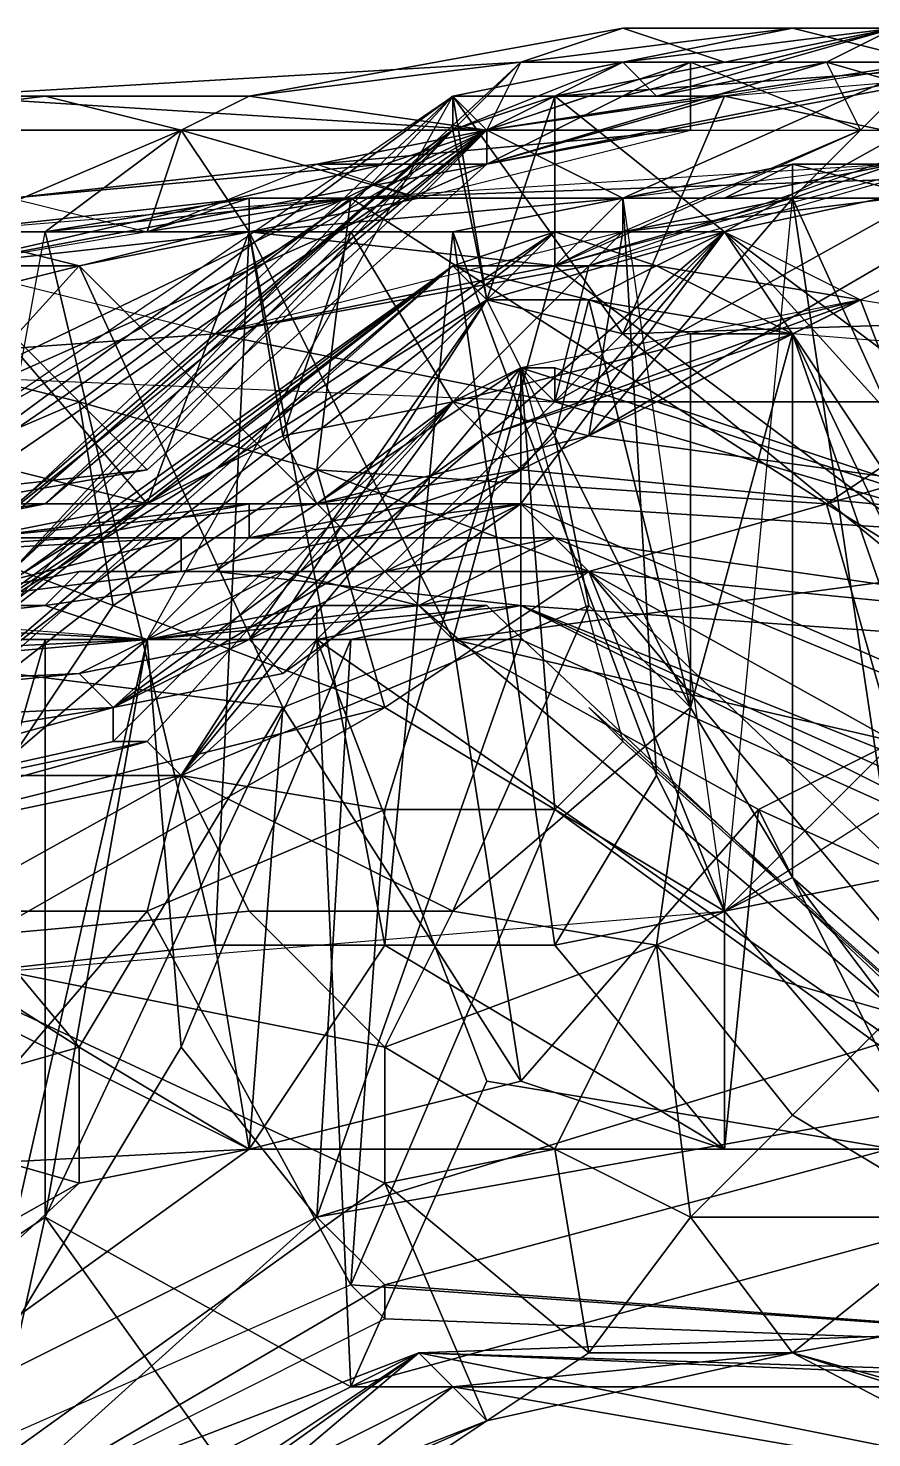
# Model space of a CAD drawing. Header units: metres. Extents: x -3.92 to 4.26, y -4.92 to 4.9.
# Drawn here: x -3.35 to -2.853, y 3.75 to 4.58 of the extents above; entities that cross this region are included whole.
import ezdxf

# ---------------------------------------------------------------- set-up
doc = ezdxf.new("R2010")
doc.units = ezdxf.units.M

msp = doc.modelspace()

# ---------------------------------------------------------------- linework, layer by layer
for points in [[(-3.06, 4.56, 0.74), (-3.22, 4.54, 0.94), (-3, 4.58, 0.8)], [(-3.22, 4.54, 0.94), (-3.06, 4.56, 0.92), (-3, 4.58, 0.8)], [(-3.08, 4.5, 0.6), (-2.68, 4.58, 0.56), (-2.94, 4.54, 0.24)], [(-3.08, 4.5, 0.6), (-2.76, 4.56, 0.72), (-2.68, 4.58, 0.56)], [(-3.06, 4.56, 0.74), (-3, 4.58, 0.8), (-3.06, 4.56, 0.66)], [(-3, 4.58, 0.8), (-2.94, 4.56, 0.7), (-3.06, 4.56, 0.66)], [(-3.06, 4.56, 0.92), (-2.9, 4.58, 0.94), (-3, 4.58, 0.8)], [(-3.06, 4.56, 0.92), (-3, 4.56, 0.98), (-2.9, 4.58, 0.94)], [(-3.04, 4.54, -0.1), (-2.84, 4.58, 0.08), (-2.76, 4.56, 0.08)], [(-3.04, 4.54, -0.1), (-2.98, 4.54), (-2.84, 4.58, 0.08)], [(-2.98, 4.54), (-3, 4.54, 0.08), (-2.84, 4.58, 0.08)], [(-3, 4.54, 0.08), (-2.98, 4.54, 0.16), (-2.84, 4.58, 0.08)], [(-3, 4.56, 0.54), (-2.84, 4.58, 0.52), (-2.94, 4.56, 0.46)], [(-3, 4.56, 0.54), (-2.94, 4.56, 0.6), (-2.84, 4.58, 0.52)], [(-3, 4.58, 0.8), (-2.84, 4.58, 0.68), (-2.94, 4.56, 0.7)], [(-3, 4.58, 0.8), (-2.84, 4.58, 0.76), (-2.84, 4.58, 0.68)], [(-3, 4.58, 0.8), (-2.9, 4.58, 0.94), (-2.84, 4.58, 0.76)], [(-3, 4.56, 0.98), (-2.82, 4.56, 1.08), (-2.9, 4.58, 0.94)], [(-2.98, 4.54, 0.16), (-2.88, 4.56, 0.18), (-2.84, 4.58, 0.08)], [(-2.94, 4.56, 0.46), (-2.84, 4.58, 0.52), (-2.88, 4.56, 0.38)], [(-2.94, 4.56, 0.6), (-2.84, 4.58, 0.68), (-2.84, 4.58, 0.52)], [(-2.94, 4.56, 0.6), (-2.94, 4.56, 0.7), (-2.84, 4.58, 0.68)], [(-2.94, 4.54, 0.24), (-2.46, 4.58, 0.44), (-2.38, 4.42, 0.08)], [(-2.9, 4.58, 0.94), (-2.74, 4.58, 0.86), (-2.84, 4.58, 0.76)], [(-2.9, 4.58, 0.94), (-2.78, 4.58, 0.96), (-2.74, 4.58, 0.86)], [(-2.9, 4.58, 0.94), (-2.82, 4.56, 1.08), (-2.78, 4.58, 0.96)], [(-2.84, 4.58, 0.08), (-2.88, 4.56, 0.18), (-2.82, 4.56, 0.24)], [(-2.84, 4.58, 0.52), (-2.82, 4.56, 0.44), (-2.88, 4.56, 0.38)], [(-3.4, 4.54, 0.9), (-3.06, 4.56, 0.66), (-3.08, 4.52, 0.52)], [(-3.4, 4.54, 0.9), (-3.06, 4.56, 0.74), (-3.06, 4.56, 0.66)], [(-3.4, 4.54, 0.9), (-3.22, 4.54, 0.94), (-3.06, 4.56, 0.74)], [(-3.34, 4.3, 0.46), (-3.06, 4.56, 0.42), (-3.08, 4.52, 0.34)], [(-3.34, 4.3, 0.46), (-3.08, 4.52, 0.52), (-3.06, 4.56, 0.42)], [(-3.22, 4.54, 0.94), (-3.08, 4.52, 1.08), (-3.06, 4.56, 0.92)], [(-3.08, 4.5, 0.6), (-3.14, 4.5, 0.9), (-2.96, 4.56, 0.88)], [(-3.14, 4.5, 0.9), (-3.08, 4.52, 1), (-2.96, 4.56, 0.88)], [(-3.08, 4.52, 0.34), (-3.06, 4.56, 0.42), (-3.1, 4.52, 0.2)], [(-3.1, 4.52, 0.2), (-3, 4.56, 0.3), (-3.1, 4.54, 0.04)], [(-3.06, 4.56, 0.42), (-3, 4.56, 0.3), (-3.1, 4.52, 0.2)], [(-3.1, 4.54, 0.04), (-3, 4.56, 0.3), (-2.98, 4.54, 0.16)], [(-3.08, 4.52, 0.52), (-3.06, 4.56, 0.66), (-3.06, 4.56, 0.42)], [(-3.08, 4.52, 1.08), (-3, 4.56, 0.98), (-3.06, 4.56, 0.92)], [(-3.08, 4.52, 1.08), (-2.82, 4.56, 1.08), (-3, 4.56, 0.98)], [(-3.08, 4.52, 1.08), (-3, 4.48, 1.2), (-2.82, 4.56, 1.08)], [(-3.08, 4.5, 0.6), (-2.88, 4.56, 0.84), (-2.76, 4.56, 0.72)], [(-3.08, 4.5, 0.6), (-2.96, 4.56, 0.88), (-2.88, 4.56, 0.84)], [(-2.96, 4.56, 0.88), (-3.08, 4.52, 1), (-2.96, 4.52, 1.06)], [(-3.06, 4.56, 0.42), (-2.94, 4.56, 0.46), (-3, 4.56, 0.3)], [(-3.06, 4.56, 0.66), (-3, 4.56, 0.54), (-3.06, 4.56, 0.42)], [(-3.06, 4.56, 0.42), (-3, 4.56, 0.54), (-2.94, 4.56, 0.46)], [(-3.06, 4.56, 0.66), (-2.94, 4.56, 0.6), (-3, 4.56, 0.54)], [(-3.06, 4.56, 0.66), (-2.94, 4.56, 0.7), (-2.94, 4.56, 0.6)], [(-3.04, 4.54, -0.1), (-2.76, 4.56, 0.08), (-2.94, 4.46, -0.48)], [(-2.4, 4.36, 0.46), (-2.68, 4.56, 0.68), (-3.04, 4.36, 0.54)], [(-2.68, 4.56, 0.68), (-3.02, 4.44, 0.78), (-3.04, 4.36, 0.54)], [(-3, 4.56, 0.3), (-2.88, 4.56, 0.18), (-2.98, 4.54, 0.16)], [(-3, 4.56, 0.3), (-2.88, 4.56, 0.3), (-2.88, 4.56, 0.18)], [(-2.94, 4.56, 0.46), (-2.88, 4.56, 0.38), (-3, 4.56, 0.3)], [(-2.88, 4.56, 0.38), (-2.88, 4.56, 0.3), (-3, 4.56, 0.3)], [(-3, 4.48, 1.2), (-3, 4.48, 1.3), (-2.82, 4.56, 1.08)], [(-3, 4.48, 1.3), (-2.9, 4.48, 1.28), (-2.82, 4.56, 1.08)], [(-2.88, 4.56, 0.84), (-2.96, 4.56, 0.88), (-2.86, 4.52, 1)], [(-2.96, 4.56, 0.88), (-2.96, 4.52, 1.06), (-2.86, 4.52, 1)], [(-2.76, 4.56, 0.08), (-2.66, 4.52, 0.1), (-2.94, 4.46, -0.48)], [(-2.9, 4.48, 1.28), (-2.84, 4.5, 1.38), (-2.82, 4.56, 1.08)], [(-2.88, 4.56, 0.18), (-2.88, 4.56, 0.3), (-2.82, 4.56, 0.24)], [(-2.88, 4.56, 0.3), (-2.78, 4.56, 0.34), (-2.82, 4.56, 0.24)], [(-2.88, 4.56, 0.3), (-2.88, 4.56, 0.38), (-2.78, 4.56, 0.34)], [(-2.88, 4.56, 0.38), (-2.82, 4.56, 0.44), (-2.78, 4.56, 0.34)], [(-2.88, 4.56, 0.84), (-2.74, 4.52, 1), (-2.76, 4.56, 0.72)], [(-2.88, 4.56, 0.84), (-2.86, 4.52, 1), (-2.74, 4.52, 1)], [(-3.54, 4.24, 0.04), (-3.1, 4.54, 0.04), (-3.42, 4.24, -0.02)], [(-3.5, 4.52, 1.04), (-3.34, 4.54, 0.96), (-3.4, 4.54, 0.9)], [(-3.5, 4.52, 1.04), (-3.26, 4.52, 1.04), (-3.34, 4.54, 0.96)], [(-3.1, 4.52, 0.2), (-3.1, 4.54, 0.04), (-3.48, 4.26, 0.22)], [(-3.1, 4.54, 0.04), (-3.36, 4.26, 0.1), (-3.48, 4.26, 0.22)], [(-3.1, 4.52, -0.04), (-3.42, 4.24, -0.02), (-3.1, 4.54, 0.04)], [(-3.4, 4.3, 0.56), (-3.4, 4.54, 0.9), (-3.08, 4.52, 0.52)], [(-3.34, 4.54, 0.96), (-3.22, 4.54, 0.94), (-3.4, 4.54, 0.9)], [(-3.34, 4.54, 0.96), (-3.26, 4.52, 1.04), (-3.22, 4.54, 0.94)], [(-3.08, 4.42, -0.16), (-3.28, 4.22, -0.22), (-3.1, 4.54, 0.04)], [(-3.26, 4.52, 1.04), (-3.08, 4.52, 1.08), (-3.22, 4.54, 0.94)], [(-3.08, 4.42, -0.24), (-3.1, 4.52, -0.04), (-3.04, 4.54, -0.1)], [(-3.1, 4.52, -0.04), (-3.1, 4.54, 0.04), (-3.04, 4.54, -0.1)], [(-3.1, 4.54, 0.04), (-2.98, 4.54), (-3.04, 4.54, -0.1)], [(-3.1, 4.54, 0.04), (-3, 4.54, 0.08), (-2.98, 4.54)], [(-3.1, 4.54, 0.04), (-2.98, 4.54, 0.16), (-3, 4.54, 0.08)], [(-3.08, 4.42, -0.16), (-3.1, 4.54, 0.04), (-3, 4.4, -0.24)], [(-3.1, 4.54, 0.04), (-2.94, 4.54, 0.24), (-3, 4.4, -0.24)], [(-3.1, 4.54, 0.04), (-3.08, 4.52, 0.12), (-2.94, 4.54, 0.24)], [(-3.08, 4.42, -0.24), (-3.04, 4.54, -0.1), (-3.04, 4.46, -0.48)], [(-3.08, 4.52, 0.12), (-3.08, 4.5, 0.6), (-2.94, 4.54, 0.24)], [(-3.04, 4.46, -0.48), (-3.04, 4.54, -0.1), (-2.94, 4.46, -0.48)], [(-3, 4.4, -0.24), (-2.94, 4.54, 0.24), (-2.38, 4.42, 0.08)], [(-3.08, 4.52, 0.12), (-3.62, 4.26, 0.36), (-3.08, 4.5, 0.6)], [(-3.08, 4.52, 0.12), (-3.36, 4.26, 0.1), (-3.62, 4.26, 0.36)], [(-3.5, 4.28, 0.38), (-3.08, 4.52, 0.34), (-3.38, 4.28, 0.34)], [(-3.34, 4.3, 0.46), (-3.08, 4.52, 0.34), (-3.5, 4.28, 0.38)], [(-3.5, 4.52, 1.04), (-3.4, 4.46, 1.22), (-3.26, 4.52, 1.04)], [(-3.38, 4.28, 0.34), (-3.1, 4.52, 0.2), (-3.48, 4.26, 0.22)], [(-3.1, 4.52, -0.04), (-3.36, 4.24, -0.08), (-3.42, 4.24, -0.02)], [(-3.08, 4.42, -0.24), (-3.4, 4.22, -0.22), (-3.1, 4.52, -0.04)], [(-3.4, 4.22, -0.22), (-3.36, 4.24, -0.08), (-3.1, 4.52, -0.04)], [(-3.4, 4.3, 0.56), (-3.08, 4.52, 0.52), (-3.34, 4.3, 0.46)], [(-3.4, 4.46, 1.22), (-3.34, 4.46, 1.28), (-3.26, 4.52, 1.04)], [(-3.38, 4.28, 0.34), (-3.08, 4.52, 0.34), (-3.1, 4.52, 0.2)], [(-3.34, 4.46, 1.28), (-3.28, 4.46, 1.22), (-3.26, 4.52, 1.04)], [(-3.26, 4.52, 1.04), (-3.28, 4.46, 1.22), (-3.22, 4.46, 1.3)], [(-3.26, 4.52, 1.04), (-3.12, 4.48, 1.32), (-3.08, 4.52, 1.08)], [(-3.26, 4.52, 1.04), (-3.22, 4.46, 1.3), (-3.12, 4.48, 1.32)], [(-3.08, 4.52, 1), (-3.18, 4.5, 1.06), (-2.96, 4.52, 1.06)], [(-3.14, 4.5, 0.9), (-3.18, 4.5, 1.06), (-3.08, 4.52, 1)], [(-3.18, 4.5, 1.06), (-3.12, 4.48, 1.32), (-2.96, 4.52, 1.06)], [(-3.12, 4.48, 1.32), (-3, 4.48, 1.3), (-3.08, 4.52, 1.08)], [(-3, 4.48, 1.3), (-3, 4.48, 1.2), (-3.08, 4.52, 1.08)], [(-3.02, 4.44, 0.78), (-2.74, 4.52, 1), (-3.04, 4.44, 0.86)], [(-3.04, 4.44, 0.86), (-2.86, 4.52, 1), (-3, 4.46, 1.12)], [(-2.44, 4.26, 0.5), (-2.66, 4.52, 1), (-3.02, 4.34, 0.78)], [(-2.66, 4.52, 1), (-2.78, 4.48, 1.08), (-3.02, 4.34, 0.78)], [(-2.66, 4.52, 0.1), (-2.54, 4.16, -0.1), (-2.94, 4.46, -0.48)], [(-3.62, 4.26, 0.36), (-3.28, 4.32, 0.68), (-3.08, 4.5, 0.6)], [(-3.28, 4.32, 0.68), (-3.4, 4.44, 0.88), (-3.08, 4.5, 0.6)], [(-3.4, 4.44, 0.88), (-3.14, 4.5, 0.9), (-3.08, 4.5, 0.6)], [(-3.4, 4.44, 0.88), (-3.36, 4.48, 1.02), (-3.14, 4.5, 0.9)], [(-3.14, 4.5, 0.9), (-3.36, 4.48, 1.02), (-3.18, 4.5, 1.06)], [(-3.36, 4.48, 1.02), (-3.28, 4.46, 1.22), (-3.18, 4.5, 1.06)], [(-2.88, 4.3, 1.76), (-2.58, 4.5, 1.62), (-3.16, 4.48, 1.5)], [(-2.58, 4.5, 1.62), (-2.84, 4.5, 1.38), (-3.16, 4.48, 1.5)], [(-3, 4.48, 1.76), (-2.9, 4.5, 1.72), (-3, 4.48, 1.68)], [(-2.9, 4.48, 1.8), (-2.9, 4.5, 1.72), (-3, 4.48, 1.76)], [(-3, 4.48, 1.68), (-2.9, 4.5, 1.72), (-2.94, 4.48, 1.62)], [(-2.94, 4.48, 1.38), (-2.84, 4.5, 1.38), (-3, 4.48, 1.3)], [(-2.9, 4.5, 1.72), (-2.84, 4.5, 1.64), (-2.94, 4.48, 1.62)], [(-2.94, 4.48, 1.62), (-2.84, 4.5, 1.54), (-2.94, 4.48, 1.54)], [(-2.84, 4.5, 1.64), (-2.84, 4.5, 1.54), (-2.94, 4.48, 1.62)], [(-2.94, 4.48, 1.38), (-2.9, 4.48, 1.46), (-2.84, 4.5, 1.38)], [(-2.94, 4.48, 1.54), (-2.84, 4.5, 1.54), (-2.9, 4.48, 1.46)], [(-2.9, 4.48, 1.8), (-2.82, 4.48, 1.8), (-2.9, 4.5, 1.72)], [(-2.82, 4.48, 1.8), (-2.74, 4.5, 1.78), (-2.9, 4.5, 1.72)], [(-2.74, 4.5, 1.78), (-2.78, 4.5, 1.7), (-2.9, 4.5, 1.72)], [(-2.9, 4.5, 1.72), (-2.78, 4.5, 1.7), (-2.84, 4.5, 1.64)], [(-2.84, 4.5, 1.38), (-2.9, 4.48, 1.46), (-2.84, 4.5, 1.54)], [(-2.88, 4.3, 1.76), (-2.74, 4.34, 1.78), (-2.58, 4.5, 1.62)], [(-3.48, 4.4, 1.8), (-3.16, 4.48, 1.5), (-3.4, 4.46, 1.46)], [(-3.48, 4.4, 1.8), (-3.32, 4.36, 1.8), (-3.16, 4.48, 1.5)], [(-3.4, 4.46, 1.72), (-3.22, 4.48, 1.7), (-3.34, 4.46, 1.64)], [(-3.4, 4.46, 1.8), (-3.22, 4.48, 1.7), (-3.4, 4.46, 1.72)], [(-3.4, 4.46, 1.8), (-3.22, 4.46, 1.8), (-3.22, 4.48, 1.7)], [(-3.22, 4.48, 1.7), (-3.28, 4.46, 1.58), (-3.34, 4.46, 1.64)], [(-3.28, 4.46, 1.58), (-3.16, 4.48, 1.5), (-3.34, 4.46, 1.52)], [(-3.16, 4.48, 1.5), (-3.28, 4.46, 1.46), (-3.34, 4.46, 1.52)], [(-3.32, 4.36, 1.8), (-3.18, 4.32, 1.78), (-3.16, 4.48, 1.5)], [(-3.22, 4.48, 1.7), (-3.16, 4.48, 1.5), (-3.28, 4.46, 1.58)], [(-3.22, 4.46, 1.8), (-3.12, 4.48, 1.7), (-3.22, 4.48, 1.7)], [(-3.04, 4.44, 1.82), (-3, 4.48, 1.76), (-3.22, 4.46, 1.8)], [(-3.12, 4.48, 1.7), (-3.12, 4.48, 1.62), (-3.22, 4.48, 1.7)], [(-3.22, 4.46, 1.8), (-3, 4.48, 1.76), (-3.12, 4.48, 1.7)], [(-3.22, 4.46, 1.3), (-3.22, 4.46, 1.38), (-3.12, 4.48, 1.32)], [(-3.22, 4.48, 1.7), (-3.12, 4.48, 1.62), (-3.16, 4.48, 1.5)], [(-3.18, 4.32, 1.78), (-2.88, 4.3, 1.76), (-3.16, 4.48, 1.5)], [(-3.12, 4.48, 1.62), (-3.06, 4.48, 1.56), (-3.16, 4.48, 1.5)], [(-3.12, 4.48, 1.32), (-3.16, 4.48, 1.5), (-3.06, 4.48, 1.38)], [(-3.06, 4.48, 1.56), (-3.06, 4.48, 1.48), (-3.16, 4.48, 1.5)], [(-3.06, 4.48, 1.48), (-3.06, 4.48, 1.38), (-3.16, 4.48, 1.5)], [(-3, 4.48, 1.76), (-3, 4.48, 1.68), (-3.12, 4.48, 1.7)], [(-3.12, 4.48, 1.32), (-3.06, 4.48, 1.38), (-3, 4.48, 1.3)], [(-3.12, 4.48, 1.7), (-3, 4.48, 1.68), (-3.12, 4.48, 1.62)], [(-3, 4.48, 1.68), (-3.06, 4.48, 1.56), (-3.12, 4.48, 1.62)], [(-3.1, 4.46, 1.24), (-3, 4.48, 1.3), (-2.98, 4.14, 1.7)], [(-3.1, 4.46, 1.24), (-3, 4.46, 1.12), (-3, 4.48, 1.3)], [(-3, 4.48, 1.68), (-2.94, 4.48, 1.62), (-3.06, 4.48, 1.56)], [(-3.06, 4.48, 1.38), (-2.94, 4.48, 1.38), (-3, 4.48, 1.3)], [(-2.94, 4.48, 1.62), (-2.94, 4.48, 1.54), (-3.06, 4.48, 1.56)], [(-3.06, 4.48, 1.38), (-3.06, 4.48, 1.48), (-2.94, 4.48, 1.38)], [(-3.06, 4.48, 1.56), (-2.94, 4.48, 1.54), (-3.06, 4.48, 1.48)], [(-2.94, 4.48, 1.54), (-2.9, 4.48, 1.46), (-3.06, 4.48, 1.48)], [(-2.9, 4.48, 1.46), (-2.94, 4.48, 1.38), (-3.06, 4.48, 1.48)], [(-3.04, 4.44, 1.82), (-2.9, 4.48, 1.8), (-3, 4.48, 1.76)], [(-2.8, 4.26, 1.88), (-2.9, 4.48, 1.8), (-3.04, 4.44, 1.82)], [(-2.78, 4.48, 1.08), (-2.9, 4.48, 1.1), (-3.02, 4.34, 0.78)], [(-3.02, 4.34, 0.78), (-2.9, 4.48, 1.1), (-3, 4.46, 1.12)], [(-3, 4.48, 1.3), (-2.94, 4.06, 1.7), (-2.98, 4.14, 1.7)], [(-2.9, 4.48, 1.1), (-2.84, 4.48, 1.2), (-3, 4.46, 1.12)], [(-2.9, 4.48, 1.28), (-3, 4.46, 1.12), (-2.84, 4.48, 1.2)], [(-2.94, 4.06, 1.7), (-2.9, 4.48, 1.28), (-2.84, 4.08, 1.7)], [(-2.8, 4.26, 1.88), (-2.82, 4.48, 1.8), (-2.9, 4.48, 1.8)], [(-2.9, 4.48, 1.28), (-2.78, 4.48, 1.28), (-2.84, 4.08, 1.7)], [(-2.9, 4.48, 1.28), (-2.84, 4.48, 1.2), (-2.78, 4.48, 1.28)], [(-2.84, 4.48, 1.2), (-2.9, 4.48, 1.1), (-2.78, 4.48, 1.08)], [(-3.58, 4.44, 1.82), (-3.32, 4.44, 1.82), (-3.4, 4.46, 1.8)], [(-3.46, 4.46, 1.64), (-3.34, 4.46, 1.64), (-3.4, 4.46, 1.58)], [(-3.4, 4.46, 1.72), (-3.34, 4.46, 1.64), (-3.46, 4.46, 1.64)], [(-3.42, 4.02, 1.7), (-3.34, 4.46, 1.28), (-3.24, 4.04, 1.7)], [(-3.38, 4.2, -0.46), (-3.4, 4.22, -0.3), (-3.04, 4.46, -0.48)], [(-3.4, 4.22, -0.3), (-3.08, 4.42, -0.24), (-3.04, 4.46, -0.48)], [(-3.32, 4.44, 1.82), (-3.22, 4.46, 1.8), (-3.4, 4.46, 1.8)], [(-3.4, 4.46, 1.22), (-3.4, 4.46, 1.34), (-3.34, 4.46, 1.28)], [(-3.4, 4.46, 1.34), (-3.34, 4.46, 1.4), (-3.34, 4.46, 1.28)], [(-3.4, 4.46, 1.58), (-3.34, 4.46, 1.52), (-3.4, 4.46, 1.46)], [(-3.34, 4.46, 1.64), (-3.28, 4.46, 1.58), (-3.4, 4.46, 1.58)], [(-3.34, 4.46, 1.52), (-3.34, 4.46, 1.4), (-3.4, 4.46, 1.46)], [(-3.4, 4.46, 1.58), (-3.28, 4.46, 1.58), (-3.34, 4.46, 1.52)], [(-3.28, 4.46, 1.22), (-3.4, 4.44, 1.14), (-3.22, 4.46, 1.12)], [(-3.28, 4.3, 0.8), (-3.22, 4.46, 1.12), (-3.4, 4.44, 1.14)], [(-3.38, 4.2, -0.46), (-3.04, 4.46, -0.48), (-3.1, 4.44, -0.66)], [(-3.34, 4.46, 1.28), (-3.22, 4.46, 1.3), (-3.24, 4.04, 1.7)], [(-3.34, 4.46, 1.52), (-3.28, 4.46, 1.46), (-3.34, 4.46, 1.4)], [(-3.28, 4.46, 1.46), (-3.22, 4.46, 1.38), (-3.34, 4.46, 1.4)], [(-3.22, 4.46, 1.38), (-3.22, 4.46, 1.3), (-3.34, 4.46, 1.4)], [(-3.1, 4.22, 1.86), (-3.22, 4.46, 1.8), (-3.32, 4.44, 1.82)], [(-3.22, 4.46, 1.3), (-3.28, 4.46, 1.22), (-3.16, 4.46, 1.18)], [(-3.28, 4.46, 1.22), (-3.22, 4.46, 1.12), (-3.16, 4.46, 1.18)], [(-3.28, 4.3, 0.8), (-3.2, 4.34, 0.84), (-3.22, 4.46, 1.12)], [(-3.24, 4.04, 1.7), (-3.22, 4.46, 1.3), (-3.14, 4.04, 1.7)], [(-3.04, 4.44, 0.86), (-3, 4.46, 1.12), (-3.24, 4.4, 0.88)], [(-3.2, 4.2, -0.5), (-3.22, 4.22, -0.38), (-2.94, 4.46, -0.48)], [(-3.22, 4.22, -0.38), (-3.08, 4.42, -0.16), (-2.94, 4.46, -0.48)], [(-3.1, 4.22, 1.86), (-3.04, 4.44, 1.82), (-3.22, 4.46, 1.8)], [(-3.22, 4.46, 1.3), (-3.1, 4.46, 1.24), (-3.14, 4.04, 1.7)], [(-3.22, 4.46, 1.3), (-3.16, 4.46, 1.18), (-3.1, 4.46, 1.24)], [(-3.22, 4.46, 1.12), (-3.2, 4.34, 0.84), (-3.16, 4.46, 1.18)], [(-3.06, 4.3, -0.7), (-3.2, 4.2, -0.5), (-2.94, 4.46, -0.48)], [(-3.16, 4.46, 1.18), (-3.2, 4.34, 0.84), (-3.1, 4.36, 0.86)], [(-3.16, 4.46, 1.18), (-3, 4.46, 1.12), (-3.1, 4.46, 1.24)], [(-3.16, 4.46, 1.18), (-3.1, 4.36, 0.86), (-3, 4.46, 1.12)], [(-3.14, 4.04, 1.7), (-3.1, 4.46, 1.24), (-3.04, 4.04, 1.7)], [(-3.1, 4.44, -0.78), (-3.04, 4.46, -0.72), (-3.04, 4.44, -0.84)], [(-3.1, 4.44, -0.66), (-3.04, 4.46, -0.72), (-3.1, 4.44, -0.78)], [(-3.1, 4.44, -0.66), (-3.04, 4.46, -0.58), (-3.04, 4.46, -0.72)], [(-3.1, 4.44, -0.66), (-3.04, 4.46, -0.48), (-3.04, 4.46, -0.58)], [(-3.1, 4.46, 1.24), (-2.98, 4.14, 1.7), (-3.04, 4.04, 1.7)], [(-3.1, 4.36, 0.86), (-3.02, 4.34, 0.78), (-3, 4.46, 1.12)], [(-3.08, 4.42, -0.16), (-3, 4.4, -0.24), (-2.94, 4.46, -0.48)], [(-3.06, 4.32, -0.82), (-2.94, 4.46, -0.48), (-2.9, 4.4, -0.68)], [(-3.06, 4.32, -0.82), (-3.06, 4.3, -0.7), (-2.94, 4.46, -0.48)], [(-3.04, 4.44, -0.84), (-3.04, 4.46, -0.72), (-2.98, 4.44, -0.9)], [(-3.04, 4.46, -0.72), (-2.98, 4.44, -0.78), (-2.98, 4.44, -0.9)], [(-3.04, 4.46, -0.72), (-2.98, 4.44, -0.64), (-2.98, 4.44, -0.78)], [(-3.04, 4.46, -0.58), (-2.98, 4.44, -0.64), (-3.04, 4.46, -0.72)], [(-3.04, 4.46, -0.58), (-2.94, 4.46, -0.48), (-2.98, 4.44, -0.64)], [(-3.04, 4.46, -0.58), (-3.04, 4.46, -0.48), (-2.94, 4.46, -0.48)], [(-3, 4.4, -0.24), (-2.56, 4.04, -0.24), (-2.94, 4.46, -0.48)], [(-2.98, 4.44, -0.64), (-2.94, 4.46, -0.48), (-2.86, 4.42, -0.8)], [(-2.54, 4.16, -0.1), (-2.66, 4.04, -0.38), (-2.94, 4.46, -0.48)], [(-2.66, 4.04, -0.38), (-2.9, 4.4, -0.68), (-2.94, 4.46, -0.48)], [(-3.28, 4.32, 0.68), (-3.64, 4.28, 0.66), (-3.4, 4.44, 0.88)], [(-3.52, 4.22, 1.88), (-3.32, 4.44, 1.82), (-3.58, 4.44, 1.82)], [(-3.44, 4.14, -1.16), (-3.52, 4.14, -1.04), (-3.1, 4.44, -1.06)], [(-3.52, 4.14, -1.04), (-3.44, 4.14, -1), (-3.1, 4.44, -1.06)], [(-3.52, 4.14, -0.96), (-3.1, 4.44, -0.96), (-3.44, 4.14, -1)], [(-3.52, 4.14, -0.96), (-3.46, 4.16, -0.84), (-3.1, 4.44, -0.96)], [(-3.2, 4.18, 1.84), (-3.32, 4.44, 1.82), (-3.52, 4.22, 1.88)], [(-3.24, 4.4, 0.88), (-3.4, 4.44, 1.14), (-3.52, 4.38, 0.86)], [(-3.48, 4.16, -0.76), (-3.1, 4.44, -0.78), (-3.46, 4.16, -0.84)], [(-3.44, 4.18, -0.52), (-3.1, 4.44, -0.66), (-3.48, 4.16, -0.76)], [(-3.48, 4.16, -0.76), (-3.1, 4.44, -0.66), (-3.1, 4.44, -0.78)], [(-3.46, 4.16, -0.84), (-3.1, 4.44, -0.78), (-3.1, 4.44, -0.96)], [(-3.44, 4.14, -1.16), (-3.1, 4.44, -1.06), (-3.08, 4.42, -1.26)], [(-3.44, 4.14, -1), (-3.1, 4.44, -0.96), (-3.1, 4.44, -1.06)], [(-3.44, 4.18, -0.52), (-3.38, 4.2, -0.46), (-3.1, 4.44, -0.66)], [(-3.36, 4.32, 0.82), (-3.28, 4.3, 0.8), (-3.4, 4.44, 1.14)], [(-3.2, 4.18, 1.84), (-3.1, 4.22, 1.86), (-3.32, 4.44, 1.82)], [(-3.02, 4.44, 0.78), (-3.24, 4.4, 0.88), (-3.04, 4.36, 0.54)], [(-3.02, 4.44, 0.78), (-3.04, 4.44, 0.86), (-3.24, 4.4, 0.88)], [(-3.08, 4.42, -1.26), (-3.1, 4.44, -1.06), (-3.02, 4.42, -1.08)], [(-3.1, 4.44, -1.06), (-2.98, 4.44, -0.9), (-3.02, 4.42, -1.08)], [(-3.1, 4.44, -0.96), (-2.98, 4.44, -0.9), (-3.1, 4.44, -1.06)], [(-3.1, 4.44, -0.96), (-3.04, 4.44, -0.84), (-2.98, 4.44, -0.9)], [(-3.1, 4.44, -0.78), (-3.04, 4.44, -0.84), (-3.1, 4.44, -0.96)], [(-3.1, 4.22, 1.86), (-2.8, 4.26, 1.88), (-3.04, 4.44, 1.82)], [(-2.98, 4.44, -0.9), (-2.9, 4.4, -0.92), (-3.02, 4.42, -1.08)], [(-2.98, 4.44, -0.9), (-2.86, 4.42, -0.8), (-2.9, 4.4, -0.92)], [(-2.98, 4.44, -0.9), (-2.98, 4.44, -0.78), (-2.86, 4.42, -0.8)], [(-2.98, 4.44, -0.78), (-2.98, 4.44, -0.64), (-2.86, 4.42, -0.8)], [(-3.44, 4.14, -1.26), (-3.08, 4.42, -1.26), (-3.26, 4.14, -1.28)], [(-3.44, 4.14, -1.26), (-3.44, 4.14, -1.16), (-3.08, 4.42, -1.26)], [(-3.4, 4.22, -0.3), (-3.4, 4.22, -0.22), (-3.08, 4.42, -0.24)], [(-3.22, 4.22, -0.38), (-3.28, 4.22, -0.3), (-3.08, 4.42, -0.16)], [(-3.28, 4.22, -0.3), (-3.28, 4.22, -0.22), (-3.08, 4.42, -0.16)], [(-3.26, 4.14, -1.28), (-3.08, 4.42, -1.26), (-3.04, 4.34, -1.28)], [(-3.1, 4.36, -1.02), (-2.86, 4.42, -0.8), (-3.06, 4.38, -1.18)], [(-3.1, 4.36, -1.02), (-3.08, 4.34, -0.9), (-2.86, 4.42, -0.8)], [(-3.08, 4.42, -1.26), (-3.02, 4.42, -1.08), (-3.04, 4.34, -1.28)], [(-3.08, 4.34, -0.9), (-2.9, 4.4, -0.68), (-2.86, 4.42, -0.8)], [(-3.02, 4.42, -1.08), (-2.96, 4.18, -1.3), (-3.04, 4.34, -1.28)], [(-2.96, 4.18, -1.3), (-3.02, 4.42, -1.08), (-2.96, 4.4, -0.98)], [(-3.02, 4.42, -1.08), (-2.9, 4.4, -0.92), (-2.96, 4.4, -0.98)], [(-3, 4.4, -0.24), (-2.38, 4.42, 0.08), (-2.56, 4.04, -0.24)], [(-2.9, 4.4, -0.92), (-2.86, 4.42, -0.8), (-2.66, 3.9, -0.98)], [(-2.66, 3.9, -0.98), (-2.86, 4.42, -0.8), (-2.14, 4.3, -0.86)], [(-3.24, 4.4, 0.88), (-3.52, 4.38, 0.86), (-3.04, 4.36, 0.54)], [(-3.46, 4.3, 1.78), (-3.32, 4.36, 1.8), (-3.48, 4.4, 1.8)], [(-3.08, 4.34, -0.9), (-3.06, 4.32, -0.82), (-2.9, 4.4, -0.68)], [(-2.96, 4.18, -1.3), (-2.9, 4.4, -0.92), (-2.9, 4.08, -1.28)], [(-2.96, 4.18, -1.3), (-2.96, 4.4, -0.98), (-2.9, 4.4, -0.92)], [(-2.9, 4.08, -1.28), (-2.9, 4.4, -0.92), (-2.74, 3.94, -1.28)], [(-2.9, 4.4, -0.92), (-2.66, 3.9, -0.98), (-2.74, 3.94, -1.28)], [(-2.66, 4.04, -0.38), (-2.62, 3.98, -0.56), (-2.9, 4.4, -0.68)], [(-2.62, 3.98, -0.56), (-2.16, 4.34, -0.76), (-2.9, 4.4, -0.68)], [(-3.26, 4.14, -1.18), (-3.06, 4.38, -1.18), (-3.14, 4.12, -1.24)], [(-3.1, 4.36, -1.02), (-3.06, 4.38, -1.18), (-3.26, 4.14, -1.18)], [(-3.06, 4.24, -0.18), (-3.06, 4.38, 0.12), (-3.24, 4.26, -0.02)], [(-3.06, 4.38, 0.12), (-3.06, 4.38, 0.2), (-3.24, 4.26, -0.02)], [(-3.06, 4.38, -1.18), (-3.04, 4.12, -1.24), (-3.14, 4.12, -1.24)], [(-3.06, 4.38, -1.18), (-3, 4.16, -1.18), (-3.04, 4.12, -1.24)], [(-3.06, 4.24, -0.18), (-2.5, 4.2, 0.14), (-3.06, 4.38, 0.12)], [(-2.5, 4.2, 0.14), (-3.06, 4.38, 0.2), (-3.06, 4.38, 0.12)], [(-2.5, 4.2, 0.14), (-3.04, 4.38, 0.28), (-3.06, 4.38, 0.2)], [(-3.04, 4.38, 0.28), (-3.04, 4.36, 0.36), (-3.06, 4.38, 0.2)], [(-2.5, 4.2, 0.14), (-3.04, 4.36, 0.36), (-3.04, 4.38, 0.28)], [(-3.46, 4.3, 1.78), (-3.3, 4.24, 1.76), (-3.32, 4.36, 1.8)], [(-3.3, 4.24, 1.76), (-3.18, 4.32, 1.78), (-3.32, 4.36, 1.8)], [(-3.3, 4.18, -0.78), (-3.1, 4.36, -1.02), (-3.3, 4.16, -0.9)], [(-3.28, 4.16, -1), (-3.3, 4.16, -0.9), (-3.1, 4.36, -1.02)], [(-3.3, 4.18, -0.78), (-3.08, 4.34, -0.9), (-3.1, 4.36, -1.02)], [(-3.28, 4.16, -1), (-3.1, 4.36, -1.02), (-3.26, 4.14, -1.18)], [(-3.18, 4.3, 0.74), (-3.1, 4.36, 0.86), (-3.2, 4.34, 0.84)], [(-3.1, 4.36, 0.86), (-3.18, 4.3, 0.74), (-3.02, 4.34, 0.78)], [(-2.5, 4.2, 0.14), (-3.04, 4.36, 0.54), (-3.04, 4.36, 0.36)], [(-2.5, 4.2, 0.14), (-2.4, 4.36, 0.46), (-3.04, 4.36, 0.54)], [(-3.3, 4.18, -0.78), (-3.06, 4.32, -0.82), (-3.08, 4.34, -0.9)], [(-3.28, 4.3, 0.8), (-3.18, 4.3, 0.74), (-3.2, 4.34, 0.84)], [(-3.26, 4.14, -1.28), (-3.04, 4.34, -1.28), (-3.02, 4.24, -1.28)], [(-3.06, 4.32, 0.7), (-3.02, 4.34, 0.78), (-3.18, 4.3, 0.74)], [(-2.44, 4.26, 0.5), (-3.02, 4.34, 0.78), (-3.06, 4.32, 0.62)], [(-3.02, 4.34, 0.78), (-3.06, 4.32, 0.7), (-3.06, 4.32, 0.62)], [(-3.02, 4.24, -1.28), (-3.04, 4.34, -1.28), (-2.96, 4.18, -1.3)], [(-2.72, 4.2, 1.74), (-2.74, 4.34, 1.78), (-2.88, 4.3, 1.76)], [(-3.62, 4.26, 0.36), (-3.64, 4.28, 0.66), (-3.28, 4.32, 0.68)], [(-3.46, 4.3, 0.82), (-3.28, 4.3, 0.8), (-3.36, 4.32, 0.82)], [(-3.3, 4.18, -0.78), (-3.06, 4.3, -0.7), (-3.06, 4.32, -0.82)], [(-3.3, 4.24, 1.76), (-3.14, 4.18, 1.74), (-3.18, 4.32, 1.78)], [(-3.12, 4.3, 0.54), (-3.06, 4.32, 0.7), (-3.18, 4.3, 0.74)], [(-3.14, 4.18, 1.74), (-3.02, 4.26, 1.76), (-3.18, 4.32, 1.78)], [(-3.18, 4.32, 1.78), (-3.02, 4.26, 1.76), (-2.88, 4.3, 1.76)], [(-3.06, 4.3, 0.48), (-3.06, 4.32, 0.62), (-3.12, 4.3, 0.54)], [(-3.06, 4.32, 0.62), (-3.06, 4.32, 0.7), (-3.12, 4.3, 0.54)], [(-2.44, 4.26, 0.5), (-3.06, 4.32, 0.62), (-3.06, 4.3, 0.48)], [(-3.44, 4.28, 0.44), (-3.34, 4.3, 0.46), (-3.5, 4.28, 0.38)], [(-3.46, 4.3, 0.82), (-3.4, 4.3, 0.74), (-3.28, 4.3, 0.8)], [(-3.46, 4.3, 1.78), (-3.38, 4.12, 1.72), (-3.3, 4.24, 1.76)], [(-3.44, 4.28, 0.44), (-3.4, 4.3, 0.56), (-3.34, 4.3, 0.46)], [(-3.4, 4.3, 0.74), (-3.38, 4.28, 0.66), (-3.28, 4.3, 0.8)], [(-3.22, 4.3, 0.62), (-3.38, 4.28, 0.66), (-3.32, 4.28, 0.54)], [(-3.22, 4.3, 0.62), (-3.18, 4.3, 0.74), (-3.38, 4.28, 0.66)], [(-3.18, 4.3, 0.74), (-3.28, 4.3, 0.8), (-3.38, 4.28, 0.66)], [(-3.22, 4.28, 0.5), (-3.22, 4.3, 0.62), (-3.32, 4.28, 0.54)], [(-3.3, 4.18, -0.62), (-3.06, 4.3, -0.7), (-3.3, 4.18, -0.78)], [(-3.3, 4.18, -0.62), (-3.2, 4.2, -0.5), (-3.06, 4.3, -0.7)], [(-3.06, 4.3, 0.48), (-3.22, 4.28, 0.5), (-3.16, 4.28, 0.4)], [(-3.06, 4.3, 0.48), (-3.12, 4.3, 0.54), (-3.22, 4.28, 0.5)], [(-3.22, 4.28, 0.5), (-3.12, 4.3, 0.54), (-3.22, 4.3, 0.62)], [(-3.12, 4.3, 0.54), (-3.18, 4.3, 0.74), (-3.22, 4.3, 0.62)], [(-3.06, 4.3, 0.48), (-3.16, 4.28, 0.4), (-3.04, 4.28, 0.34)], [(-2.46, 4.04, 0.26), (-3.06, 4.3, 0.48), (-3.04, 4.28, 0.34)], [(-2.46, 4.04, 0.26), (-2.44, 4.26, 0.5), (-3.06, 4.3, 0.48)], [(-3.02, 4.26, 1.76), (-2.84, 4.16, 1.72), (-2.88, 4.3, 1.76)], [(-2.84, 4.16, 1.72), (-2.72, 4.2, 1.74), (-2.88, 4.3, 1.76)], [(-3.32, 4.28, 0.54), (-3.86, 3.94, 0.64), (-3.62, 4.26, 0.36)], [(-3.32, 4.28, 0.54), (-3.38, 4.28, 0.66), (-3.86, 3.94, 0.64)], [(-3.42, 4.24, 0.16), (-3.26, 4.28, 0.38), (-3.62, 4.26, 0.36)], [(-3.26, 4.28, 0.38), (-3.32, 4.28, 0.54), (-3.62, 4.26, 0.36)], [(-3.26, 4.26, 0.24), (-3.26, 4.28, 0.38), (-3.42, 4.24, 0.16)], [(-3.22, 4.28, 0.5), (-3.32, 4.28, 0.54), (-3.26, 4.28, 0.38)], [(-3.14, 4.26, 0.2), (-3.16, 4.28, 0.32), (-3.26, 4.26, 0.24)], [(-3.26, 4.26, 0.24), (-3.16, 4.28, 0.4), (-3.26, 4.28, 0.38)], [(-3.16, 4.28, 0.32), (-3.16, 4.28, 0.4), (-3.26, 4.26, 0.24)], [(-3.16, 4.28, 0.4), (-3.22, 4.28, 0.5), (-3.26, 4.28, 0.38)], [(-3.16, 4.28, 0.32), (-3.04, 4.28, 0.34), (-3.16, 4.28, 0.4)], [(-3.04, 4.28, 0.34), (-3.16, 4.28, 0.32), (-3.14, 4.26, 0.2)], [(-3.08, 4.26, 0.06), (-3.04, 4.28, 0.16), (-3.14, 4.26, 0.2)], [(-3.04, 4.28, 0.16), (-3.04, 4.28, 0.26), (-3.14, 4.26, 0.2)], [(-3.04, 4.28, 0.26), (-3.04, 4.28, 0.34), (-3.14, 4.26, 0.2)], [(-3.02, 4.26), (-3.04, 4.28, 0.16), (-3.08, 4.26, 0.06)], [(-3.02, 4.26), (-2.62, 4.22, 0.06), (-3.04, 4.28, 0.16)], [(-2.62, 4.22, 0.06), (-3.04, 4.28, 0.26), (-3.04, 4.28, 0.16)], [(-2.62, 4.22, 0.06), (-2.46, 4.04, 0.26), (-3.04, 4.28, 0.26)], [(-2.46, 4.04, 0.26), (-3.04, 4.28, 0.34), (-3.04, 4.28, 0.26)], [(-3.34, 4.24), (-3.32, 4.26, 0.18), (-3.42, 4.24, 0.16)], [(-3.32, 4.26, 0.18), (-3.26, 4.26, 0.24), (-3.42, 4.24, 0.16)], [(-3.28, 4.22, -0.1), (-3.2, 4.26, 0.06), (-3.34, 4.24)], [(-3.2, 4.26, 0.06), (-3.2, 4.26, 0.14), (-3.34, 4.24)], [(-3.2, 4.26, 0.14), (-3.32, 4.26, 0.18), (-3.34, 4.24)], [(-3.2, 4.26, 0.14), (-3.26, 4.26, 0.24), (-3.32, 4.26, 0.18)], [(-3.12, 4.24, -0.02), (-3.2, 4.26, 0.06), (-3.28, 4.22, -0.1)], [(-3.06, 4.24, -0.18), (-3.24, 4.26, -0.02), (-3.28, 4.22, -0.22)], [(-3.14, 4.26, 0.2), (-3.26, 4.26, 0.24), (-3.2, 4.26, 0.14)], [(-3.12, 4.24, -0.02), (-3.2, 4.26, 0.14), (-3.2, 4.26, 0.06)], [(-3.12, 4.24, -0.02), (-3.14, 4.26, 0.2), (-3.2, 4.26, 0.14)], [(-3.08, 4.26, 0.06), (-3.14, 4.26, 0.2), (-3.12, 4.24, -0.02)], [(-2.94, 4.06, 1.7), (-3.02, 4.26, 1.76), (-3.14, 4.18, 1.74)], [(-2.72, 3.9, -0.26), (-3.02, 4.26), (-3.12, 4.24, -0.02)], [(-3.02, 4.26), (-3.08, 4.26, 0.06), (-3.12, 4.24, -0.02)], [(-3.1, 4.22, 1.86), (-2.84, 4.16, 1.84), (-2.8, 4.26, 1.88)], [(-2.72, 3.9, -0.26), (-2.58, 3.84, -0.14), (-3.02, 4.26)], [(-2.58, 3.84, -0.14), (-2.62, 4.22, 0.06), (-3.02, 4.26)], [(-2.94, 4.06, 1.7), (-2.84, 4.16, 1.72), (-3.02, 4.26, 1.76)], [(-3.74, 4.18, -0.4), (-3.66, 4.24, -0.02), (-3.28, 4.22, -0.3)], [(-3.28, 4.22, -0.22), (-3.54, 4.24, 0.04), (-3.7, 4.2, -0.08)], [(-3.66, 4.24, -0.02), (-3.28, 4.22, -0.22), (-3.28, 4.22, -0.3)], [(-3.28, 4.22, -0.1), (-3.34, 4.24), (-3.52, 4.22, -0.04)], [(-3.34, 4.24), (-3.42, 4.24, 0.16), (-3.52, 4.22, -0.04)], [(-3.3, 4.24, 1.76), (-3.38, 4.12, 1.72), (-3.14, 4.18, 1.74)], [(-3.18, 4.22, -0.2), (-3.18, 4.24, -0.08), (-3.28, 4.22, -0.1)], [(-3.18, 4.24, -0.08), (-3.12, 4.24, -0.02), (-3.28, 4.22, -0.1)], [(-3.16, 4.22, -0.28), (-3.06, 4.24, -0.18), (-3.28, 4.22, -0.22)], [(-3.26, 4.14, -1.28), (-3.02, 4.24, -1.28), (-3.1, 4.06, -1.28)], [(-2.72, 3.9, -0.26), (-3.08, 4.24, -0.1), (-3.18, 4.22, -0.2)], [(-3.08, 4.24, -0.1), (-3.18, 4.24, -0.08), (-3.18, 4.22, -0.2)], [(-3.08, 4.24, -0.1), (-3.12, 4.24, -0.02), (-3.18, 4.24, -0.08)], [(-3.06, 4.22, -0.28), (-3.06, 4.24, -0.18), (-3.16, 4.22, -0.28)], [(-2.72, 3.9, -0.26), (-3.12, 4.24, -0.02), (-3.08, 4.24, -0.1)], [(-3.1, 4.06, -1.28), (-3.02, 4.24, -1.28), (-2.96, 4.18, -1.3)], [(-2.66, 4.04, -0.38), (-3.06, 4.24, -0.18), (-3.06, 4.22, -0.28)], [(-2.66, 4.04, -0.38), (-2.56, 4.04, -0.24), (-3.06, 4.24, -0.18)], [(-2.56, 4.04, -0.24), (-2.48, 3.98, -0.1), (-3.06, 4.24, -0.18)], [(-2.48, 3.98, -0.1), (-2.5, 4.2, 0.14), (-3.06, 4.24, -0.18)], [(-3.32, 4.2, -0.38), (-3.74, 4.18, -0.4), (-3.28, 4.22, -0.3)], [(-3.28, 4.22, -0.22), (-3.7, 4.2, -0.08), (-3.56, 3.98, -0.5)], [(-3.28, 4.22, -0.22), (-3.56, 3.98, -0.5), (-3.38, 3.78, -0.54)], [(-3.54, 4.12, 1.82), (-3.32, 3.98, 1.74), (-3.52, 4.22, 1.88)], [(-3.28, 4.22, -0.1), (-3.52, 4.22, -0.04), (-3.34, 4.22, -0.16)], [(-3.52, 4.22, -0.04), (-3.46, 3.8, -0.5), (-3.34, 4.22, -0.16)], [(-3.32, 3.98, 1.74), (-3.2, 4.18, 1.84), (-3.52, 4.22, 1.88)], [(-3.34, 3.88, -0.5), (-3.34, 4.22, -0.16), (-3.46, 3.8, -0.5)], [(-3.26, 3.98, -0.54), (-3.28, 4.22, -0.22), (-3.38, 3.78, -0.54)], [(-3.16, 3.78, -0.54), (-3.18, 4.22, -0.2), (-3.34, 3.88, -0.5)], [(-3.18, 4.22, -0.2), (-3.28, 4.22, -0.1), (-3.34, 3.88, -0.5)], [(-3.28, 4.22, -0.1), (-3.34, 4.22, -0.16), (-3.34, 3.88, -0.5)], [(-3.3, 4.18, -0.5), (-3.32, 4.2, -0.38), (-3.22, 4.22, -0.38)], [(-3.32, 4.2, -0.38), (-3.28, 4.22, -0.3), (-3.22, 4.22, -0.38)], [(-3.3, 4.18, -0.5), (-3.22, 4.22, -0.38), (-3.2, 4.2, -0.5)], [(-3.26, 3.98, -0.54), (-3.16, 4.22, -0.28), (-3.28, 4.22, -0.22)], [(-3.18, 3.88, -0.58), (-3.16, 4.22, -0.28), (-3.26, 3.98, -0.54)], [(-3.2, 4.18, 1.84), (-3.06, 3.96, 1.74), (-3.1, 4.22, 1.86)], [(-3.16, 3.78, -0.54), (-3.08, 3.96, -0.52), (-3.18, 4.22, -0.2)], [(-2.72, 3.9, -0.26), (-3.18, 4.22, -0.2), (-3.08, 3.96, -0.52)], [(-2.66, 4.04, -0.38), (-3.06, 4.22, -0.28), (-3.18, 3.88, -0.58)], [(-3.06, 4.22, -0.28), (-3.16, 4.22, -0.28), (-3.18, 3.88, -0.58)], [(-3.06, 3.96, 1.74), (-2.92, 4.12, 1.82), (-3.1, 4.22, 1.86)], [(-2.92, 4.12, 1.82), (-2.84, 4.16, 1.84), (-3.1, 4.22, 1.86)], [(-3.72, 4.16, -0.48), (-3.74, 4.18, -0.4), (-3.32, 4.2, -0.38)], [(-3.72, 4.16, -0.48), (-3.32, 4.2, -0.38), (-3.3, 4.18, -0.5)], [(-3.3, 4.18, -0.5), (-3.2, 4.2, -0.5), (-3.3, 4.18, -0.62)], [(-2.94, 4.06, 1.7), (-2.72, 4.2, 1.74), (-2.84, 4.16, 1.72)], [(-3.8, 4.1, -0.7), (-3.3, 4.18, -0.78), (-3.66, 4.08, -1.04)], [(-3.8, 4.1, -0.7), (-3.72, 4.16, -0.48), (-3.3, 4.18, -0.78)], [(-3.72, 4.16, -0.48), (-3.3, 4.18, -0.62), (-3.3, 4.18, -0.78)], [(-3.72, 4.16, -0.48), (-3.3, 4.18, -0.5), (-3.3, 4.18, -0.62)], [(-3.3, 4.18, -0.78), (-3.3, 4.16, -0.9), (-3.66, 4.08, -1.04)], [(-3.42, 4.02, 1.7), (-3.14, 4.18, 1.74), (-3.38, 4.12, 1.72)], [(-3.42, 4.02, 1.7), (-2.94, 4.06, 1.7), (-3.14, 4.18, 1.74)], [(-3.22, 3.92, 1.74), (-3.2, 4.18, 1.84), (-3.32, 3.98, 1.74)], [(-3.22, 3.92, 1.74), (-3.06, 3.96, 1.74), (-3.2, 4.18, 1.84)], [(-3.1, 4.06, -1.28), (-2.96, 4.18, -1.3), (-2.98, 4.04, -1.3)], [(-3, 4.16, -1.18), (-3.02, 4.18, -1.06), (-2.6, 3.8, -0.96)], [(-2.98, 4.04, -1.3), (-2.96, 4.18, -1.3), (-2.9, 4.08, -1.28)], [(-3.66, 4.08, -1.04), (-3.28, 4.16, -1), (-3.64, 4.06, -1.2)], [(-3.66, 4.08, -1.04), (-3.3, 4.16, -0.9), (-3.28, 4.16, -1)], [(-3.28, 4.16, -1), (-3.26, 4.14, -1.18), (-3.64, 4.06, -1.2)], [(-3, 4.16, -1.18), (-2.6, 3.8, -0.96), (-3.04, 4.12, -1.24)], [(-2.92, 4.12, 1.82), (-2.7, 4.02, 1.78), (-2.84, 4.16, 1.84)], [(-3.64, 4.06, -1.2), (-3.26, 4.14, -1.18), (-3.28, 4.06, -1.22)], [(-3.44, 4.04, -1.28), (-3.26, 4.14, -1.28), (-3.22, 4.06, -1.28)], [(-3.44, 4.04, -1.28), (-3.44, 4.14, -1.26), (-3.26, 4.14, -1.28)], [(-3.26, 4.14, -1.18), (-3.14, 4.12, -1.24), (-3.28, 4.06, -1.22)], [(-3.22, 4.06, -1.28), (-3.26, 4.14, -1.28), (-3.1, 4.06, -1.28)], [(-3.04, 4.04, 1.7), (-2.98, 4.14, 1.7), (-2.94, 4.06, 1.7)], [(-3.46, 3.94, 1.74), (-3.32, 3.98, 1.74), (-3.54, 4.12, 1.82)], [(-3.28, 4.06, -1.22), (-3.14, 4.12, -1.24), (-3.16, 3.84, -1.12)], [(-3.14, 4.12, -1.24), (-3.04, 4.12, -1.24), (-3.16, 3.84, -1.12)], [(-3.04, 4.12, -1.24), (-2.6, 3.8, -0.96), (-3.16, 3.84, -1.12)], [(-3.06, 3.96, 1.74), (-2.94, 3.92, 1.72), (-2.92, 4.12, 1.82)], [(-2.94, 3.92, 1.72), (-2.82, 3.92, 1.72), (-2.92, 4.12, 1.82)], [(-2.82, 3.92, 1.72), (-2.7, 4.02, 1.78), (-2.92, 4.12, 1.82)], [(-2.98, 4.04, -1.3), (-2.9, 4.08, -1.28), (-2.84, 4, -1.28)], [(-2.94, 4.06, 1.7), (-2.84, 4.08, 1.7), (-2.82, 3.92, 1.72)], [(-2.9, 4.08, -1.28), (-2.74, 3.94, -1.28), (-2.84, 4, -1.28)], [(-3.64, 4.06, -1.2), (-3.28, 4.06, -1.22), (-3.66, 3.62, -1.2)], [(-3.28, 4.06, -1.22), (-3.16, 3.84, -1.12), (-3.66, 3.62, -1.2)], [(-3.44, 4.04, -1.28), (-3.22, 4.06, -1.28), (-3.14, 3.98, -1.28)], [(-3.22, 4.06, -1.28), (-3.1, 4.06, -1.28), (-3.14, 3.98, -1.28)], [(-3.14, 3.98, -1.28), (-3.1, 4.06, -1.28), (-2.98, 4.04, -1.3)], [(-3.04, 4.04, 1.7), (-2.94, 4.06, 1.7), (-2.94, 3.92, 1.72)], [(-2.94, 4.06, 1.7), (-2.82, 3.92, 1.72), (-2.94, 3.92, 1.72)], [(-3.64, 3.54, -1.26), (-3.44, 4.04, -1.28), (-3.14, 3.9, -1.26)], [(-3.44, 4.04, -1.28), (-3.14, 3.98, -1.28), (-3.14, 3.9, -1.26)], [(-3.42, 4.02, 1.7), (-3.24, 4.04, 1.7), (-3.22, 3.92, 1.74)], [(-3.24, 4.04, 1.7), (-3.14, 4.04, 1.7), (-3.22, 3.92, 1.74)], [(-3.14, 4.04, 1.7), (-2.94, 3.92, 1.72), (-3.22, 3.92, 1.74)], [(-2.62, 3.98, -0.56), (-2.66, 4.04, -0.38), (-3.18, 3.88, -0.58)], [(-3.14, 3.98, -1.28), (-2.98, 4.04, -1.3), (-3.04, 3.92, -1.28)], [(-3.14, 4.04, 1.7), (-3.04, 4.04, 1.7), (-2.94, 3.92, 1.72)], [(-3.04, 3.92, -1.28), (-2.98, 4.04, -1.3), (-2.96, 3.88, -1.28)], [(-2.98, 4.04, -1.3), (-2.9, 3.94, -1.28), (-2.96, 3.88, -1.28)], [(-2.98, 4.04, -1.3), (-2.84, 4, -1.28), (-2.9, 3.94, -1.28)], [(-3.6, 3.9, 1.7), (-3.42, 4.02, 1.7), (-3.22, 3.92, 1.74)], [(-2.9, 3.94, -1.28), (-2.84, 4, -1.28), (-2.8, 3.88, -1.28)], [(-3.46, 3.94, 1.74), (-3.32, 3.9, 1.72), (-3.32, 3.98, 1.74)], [(-3.18, 3.88, -0.58), (-3.26, 3.98, -0.54), (-3.38, 3.78, -0.54)], [(-3.32, 3.9, 1.72), (-3.22, 3.92, 1.74), (-3.32, 3.98, 1.74)], [(-2.62, 3.98, -0.56), (-3.18, 3.88, -0.58), (-3.14, 3.84, -0.78)], [(-3.14, 3.98, -1.28), (-3.04, 3.92, -1.28), (-3.14, 3.9, -1.26)], [(-2.6, 3.8, -0.96), (-2.62, 3.98, -0.68), (-3.14, 3.84, -0.78)], [(-2.62, 3.98, -0.68), (-2.62, 3.98, -0.56), (-3.14, 3.84, -0.78)], [(-3.22, 3.92, 1.74), (-2.94, 3.92, 1.72), (-3.06, 3.96, 1.74)], [(-2.72, 3.9, -0.26), (-3.08, 3.96, -0.52), (-3.16, 3.78, -0.54)], [(-3.32, 3.9, 1.72), (-3.46, 3.94, 1.74), (-3.64, 3.72, 1.82)], [(-2.9, 3.94, -1.28), (-2.8, 3.88, -1.28), (-2.96, 3.88, -1.28)], [(-3.6, 3.9, 1.7), (-3.22, 3.92, 1.74), (-3.58, 3.66, 1.76)], [(-3.58, 3.66, 1.76), (-3.22, 3.92, 1.74), (-3.32, 3.9, 1.72)], [(-3.14, 3.9, -1.26), (-3.04, 3.92, -1.28), (-3.02, 3.8, -1.26)], [(-3.04, 3.92, -1.28), (-2.96, 3.88, -1.28), (-3.02, 3.8, -1.26)], [(-3.64, 3.54, -1.26), (-3.14, 3.9, -1.26), (-3.08, 3.76, -1.22)], [(-3.58, 3.66, 1.76), (-3.32, 3.9, 1.72), (-3.64, 3.72, 1.82)], [(-2.64, 3.78, -0.36), (-2.72, 3.9, -0.26), (-3.16, 3.78, -0.54)], [(-3.14, 3.9, -1.26), (-3.02, 3.8, -1.26), (-3.08, 3.76, -1.22)], [(-3.34, 3.88, -0.5), (-3.46, 3.8, -0.5), (-3.38, 3.7, -0.54)], [(-3.24, 3.74, -0.54), (-3.34, 3.88, -0.5), (-3.38, 3.7, -0.54)], [(-3.14, 3.84, -0.78), (-3.18, 3.88, -0.58), (-3.38, 3.7, -0.54)], [(-3.18, 3.88, -0.58), (-3.38, 3.78, -0.54), (-3.38, 3.7, -0.54)], [(-3.16, 3.78, -0.54), (-3.34, 3.88, -0.5), (-3.24, 3.74, -0.54)], [(-3.02, 3.8, -1.26), (-2.96, 3.88, -1.28), (-2.9, 3.8, -1.26)], [(-2.96, 3.88, -1.28), (-2.8, 3.88, -1.28), (-2.9, 3.8, -1.26)], [(-2.8, 3.88, -1.28), (-2.68, 3.84, -1.26), (-2.9, 3.8, -1.26)], [(-3.14, 3.84, -0.78), (-3.38, 3.7, -0.54), (-3.14, 3.82, -0.96)], [(-2.6, 3.8, -0.96), (-3.14, 3.82, -0.96), (-3.16, 3.84, -1.12)], [(-2.6, 3.8, -0.96), (-3.14, 3.84, -0.78), (-3.14, 3.82, -0.96)], [(-2.68, 3.84, -1.26), (-2.54, 3.7, -1.22), (-2.9, 3.8, -1.26)], [(-2.52, 3.68, -0.96), (-2.56, 3.82, -0.86), (-3.12, 3.8, -0.86)], [(-2.56, 3.82, -0.86), (-3.12, 3.8, -0.64), (-3.12, 3.8, -0.86)], [(-2.56, 3.82, -0.86), (-2.5, 3.78, -0.82), (-3.12, 3.8, -0.64)], [(-3.12, 3.8, -0.86), (-3.68, 3.4, -0.82), (-3.66, 3.44, -1.08)], [(-3.12, 3.8, -0.86), (-3.38, 3.7, -0.54), (-3.68, 3.4, -0.82)], [(-3.12, 3.8, -0.86), (-3.66, 3.44, -1.08), (-3.64, 3.36, -1.1)], [(-3.1, 3.78, -1.14), (-3.12, 3.8, -1.04), (-3.64, 3.36, -1.1)], [(-3.12, 3.8, -1.04), (-3.12, 3.8, -0.86), (-3.64, 3.36, -1.1)], [(-3.12, 3.8, -0.86), (-3.24, 3.74, -0.54), (-3.38, 3.7, -0.54)], [(-3.12, 3.8, -0.64), (-3.24, 3.74, -0.54), (-3.12, 3.8, -0.86)], [(-3.12, 3.8, -0.64), (-3.16, 3.78, -0.54), (-3.24, 3.74, -0.54)], [(-3.12, 3.8, -0.64), (-2.64, 3.78, -0.36), (-3.16, 3.78, -0.54)], [(-2.52, 3.68, -0.96), (-3.12, 3.8, -1.04), (-3.1, 3.78, -1.14)], [(-2.52, 3.68, -0.96), (-3.12, 3.8, -0.86), (-3.12, 3.8, -1.04)], [(-2.5, 3.78, -0.82), (-2.64, 3.78, -0.36), (-3.12, 3.8, -0.64)], [(-2.9, 3.8, -1.26), (-3.1, 3.78, -1.14), (-3.08, 3.76, -1.22)], [(-2.9, 3.8, -1.26), (-2.52, 3.68, -0.96), (-3.1, 3.78, -1.14)], [(-3.02, 3.8, -1.26), (-2.9, 3.8, -1.26), (-3.08, 3.76, -1.22)], [(-2.9, 3.8, -1.26), (-2.44, 3.56, -1.1), (-2.52, 3.68, -0.96)], [(-2.9, 3.8, -1.26), (-2.54, 3.7, -1.22), (-2.44, 3.56, -1.1)], [(-3.1, 3.78, -1.14), (-3.64, 3.36, -1.1), (-3.62, 3.52, -1.18)], [(-3.1, 3.78, -1.14), (-3.62, 3.52, -1.18), (-3.08, 3.76, -1.22)], [(-3.64, 3.54, -1.26), (-3.08, 3.76, -1.22), (-3.62, 3.4, -1.28)], [(-3.62, 3.52, -1.18), (-3.62, 3.4, -1.28), (-3.08, 3.76, -1.22)]]:
    msp.add_3dface(points)

doc.saveas('drawing.dxf')
